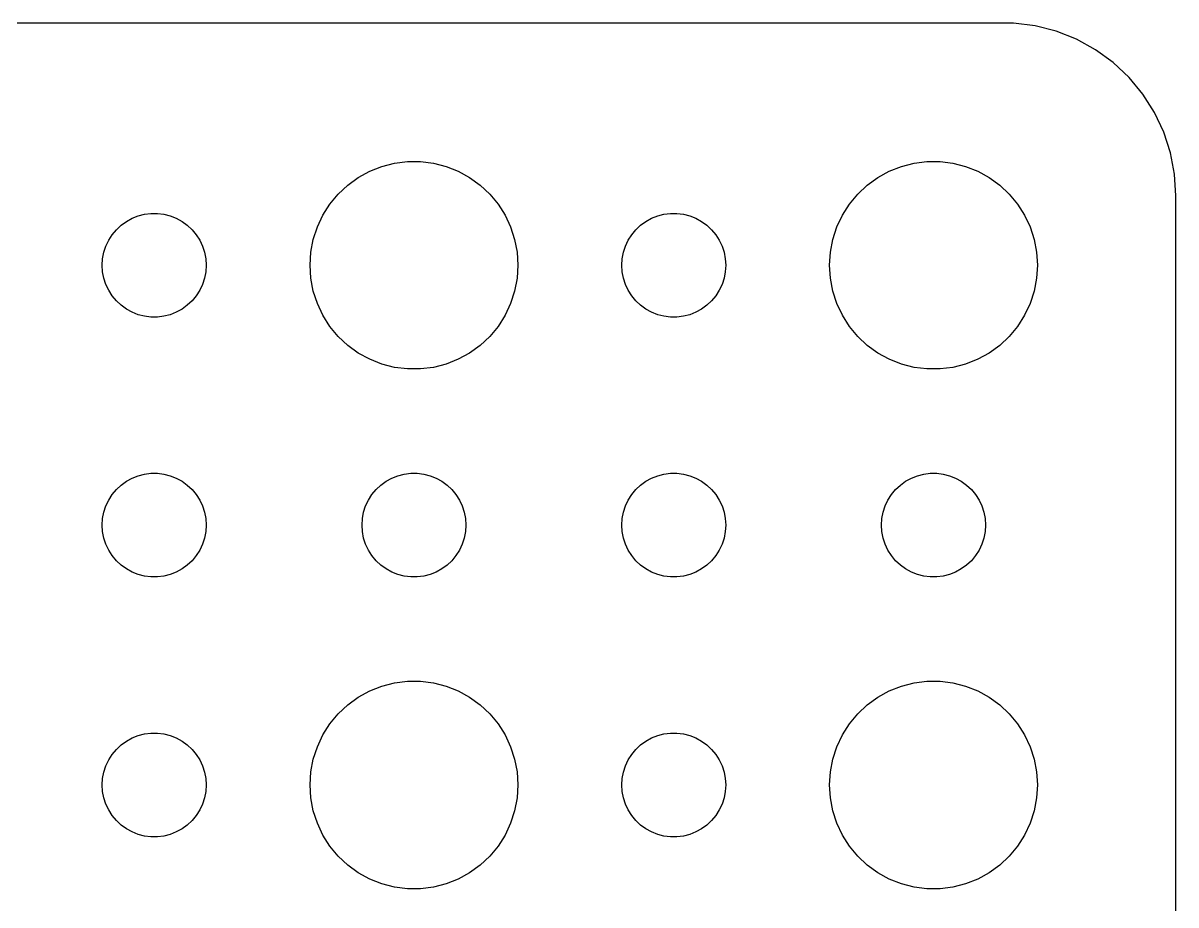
# Model space of a CAD drawing. Header units: metres. Extents: x -67 to 67, y -44 to 44.
# Drawn here: x 33.71 to 67, y 19.04 to 44.49 of the extents above; entities that cross this region are included whole.
import ezdxf

# ---------------------------------------------------------------- set-up
doc = ezdxf.new("R2010")
doc.units = ezdxf.units.M

msp = doc.modelspace()

# ---------------------------------------------------------------- linework, layer by layer
for p, q in [((62.3139, 44.4901), (-62.3139, 44.4901)), ((62.9369, 44.4114), (62.3139, 44.4901)), ((63.5451, 44.2553), (62.9369, 44.4114)), ((64.1289, 44.0241), (63.5451, 44.2553)), ((64.6791, 43.7216), (64.1289, 44.0241)), ((65.1871, 43.3526), (64.6791, 43.7216)), ((65.6448, 42.9227), (65.1871, 43.3526)), ((66.0451, 42.4389), (65.6448, 42.9227)), ((66.3815, 41.9088), (66.0451, 42.4389)), ((66.6489, 41.3406), (66.3815, 41.9088)), ((66.8429, 40.7434), (66.6489, 41.3406)), ((66.9606, 40.1267), (66.8429, 40.7434)), ((43.7227, 40.2145), (44.0729, 40.3532)), ((44.0729, 40.3532), (44.4379, 40.4469)), ((44.4379, 40.4469), (44.8116, 40.4941)), ((44.8116, 40.4941), (45.1884, 40.4941)), ((45.1884, 40.4941), (45.5621, 40.4469)), ((45.5621, 40.4469), (45.927, 40.3532)), ((45.927, 40.3532), (46.2773, 40.2145)), ((58.7227, 40.2145), (59.0729, 40.3532)), ((59.0729, 40.3532), (59.4379, 40.4469)), ((59.4379, 40.4469), (59.8116, 40.4941)), ((59.8116, 40.4941), (60.1884, 40.4941)), ((60.1884, 40.4941), (60.5621, 40.4469)), ((60.5621, 40.4469), (60.927, 40.3532)), ((60.927, 40.3532), (61.2773, 40.2145)), ((43.0877, 39.8115), (43.3925, 40.033)), ((43.3925, 40.033), (43.7227, 40.2145)), ((46.2773, 40.2145), (46.6075, 40.033)), ((46.6075, 40.033), (46.9123, 39.8115)), ((58.0877, 39.8115), (58.3925, 40.033)), ((58.3925, 40.033), (58.7227, 40.2145)), ((61.2773, 40.2145), (61.6075, 40.033)), ((61.6075, 40.033), (61.9123, 39.8115)), ((67, 39.5), (66.9606, 40.1267)), ((42.8131, 39.5536), (43.0877, 39.8115)), ((46.9123, 39.8115), (47.1869, 39.5536)), ((57.8131, 39.5536), (58.0877, 39.8115)), ((61.9123, 39.8115), (62.1869, 39.5536)), ((42.5729, 39.2634), (42.8131, 39.5536)), ((47.1869, 39.5536), (47.427, 39.2634)), ((57.5729, 39.2634), (57.8131, 39.5536)), ((62.1869, 39.5536), (62.427, 39.2634)), ((67, -39.5), (67, 39.5)), ((37.0365, 38.9266), (37.2189, 38.9734)), ((37.2189, 38.9734), (37.4058, 38.997)), ((37.4058, 38.997), (37.5942, 38.997)), ((37.5942, 38.997), (37.7811, 38.9734)), ((37.7811, 38.9734), (37.9635, 38.9266)), ((42.3711, 38.9453), (42.5729, 39.2634)), ((47.427, 39.2634), (47.6289, 38.9453)), ((52.0365, 38.9266), (52.2189, 38.9734)), ((52.2189, 38.9734), (52.4058, 38.997)), ((52.4058, 38.997), (52.5942, 38.997)), ((52.5942, 38.997), (52.7811, 38.9734)), ((52.7811, 38.9734), (52.9635, 38.9266)), ((57.3711, 38.9453), (57.5729, 39.2634)), ((62.427, 39.2634), (62.6289, 38.9453)), ((36.4065, 38.5268), (36.5439, 38.6558)), ((36.5439, 38.6558), (36.6963, 38.7665)), ((36.6963, 38.7665), (36.8613, 38.8572)), ((36.8613, 38.8572), (37.0365, 38.9266)), ((37.9635, 38.9266), (38.1387, 38.8572)), ((38.1387, 38.8572), (38.3037, 38.7665)), ((38.3037, 38.7665), (38.4561, 38.6558)), ((38.4561, 38.6558), (38.5934, 38.5268)), ((42.2107, 38.6044), (42.3711, 38.9453)), ((47.6289, 38.9453), (47.7893, 38.6044)), ((51.4065, 38.5268), (51.5439, 38.6558)), ((51.5439, 38.6558), (51.6963, 38.7665)), ((51.6963, 38.7665), (51.8613, 38.8572)), ((51.8613, 38.8572), (52.0365, 38.9266)), ((52.9635, 38.9266), (53.1387, 38.8572)), ((53.1387, 38.8572), (53.3037, 38.7665)), ((53.3037, 38.7665), (53.4561, 38.6558)), ((53.4561, 38.6558), (53.5934, 38.5268)), ((57.2107, 38.6044), (57.3711, 38.9453)), ((62.6289, 38.9453), (62.7893, 38.6044)), ((36.1855, 38.2226), (36.2865, 38.3817)), ((36.2865, 38.3817), (36.4065, 38.5268)), ((38.5934, 38.5268), (38.7135, 38.3817)), ((38.7135, 38.3817), (38.8145, 38.2226)), ((42.0942, 38.2461), (42.2107, 38.6044)), ((47.7893, 38.6044), (47.9057, 38.2461)), ((51.1855, 38.2226), (51.2865, 38.3817)), ((51.2865, 38.3817), (51.4065, 38.5268)), ((53.5934, 38.5268), (53.7135, 38.3817)), ((53.7135, 38.3817), (53.8145, 38.2226)), ((57.0942, 38.2461), (57.2107, 38.6044)), ((62.7893, 38.6044), (62.9057, 38.2461)), ((36.0471, 37.873), (36.1053, 38.0522)), ((36.1053, 38.0522), (36.1855, 38.2226)), ((38.8145, 38.2226), (38.8947, 38.0522)), ((38.8947, 38.0522), (38.9529, 37.873)), ((42.0237, 37.876), (42.0942, 38.2461)), ((47.9057, 38.2461), (47.9763, 37.876)), ((51.0471, 37.873), (51.1053, 38.0522)), ((51.1053, 38.0522), (51.1855, 38.2226)), ((53.8145, 38.2226), (53.8947, 38.0522)), ((53.8947, 38.0522), (53.9529, 37.873)), ((57.0237, 37.876), (57.0942, 38.2461)), ((62.9057, 38.2461), (62.9763, 37.876)), ((36, 37.5), (36.0118, 37.688)), ((36.0118, 37.688), (36.0471, 37.873)), ((38.9529, 37.873), (38.9882, 37.688)), ((38.9882, 37.688), (39, 37.5)), ((42, 37.5), (42.0237, 37.876)), ((47.9763, 37.876), (48, 37.5)), ((51, 37.5), (51.0118, 37.688)), ((51.0118, 37.688), (51.0471, 37.873)), ((53.9529, 37.873), (53.9882, 37.688)), ((53.9882, 37.688), (54, 37.5)), ((57, 37.5), (57.0237, 37.876)), ((62.9763, 37.876), (63, 37.5)), ((36.0118, 37.312), (36, 37.5)), ((36.0471, 37.127), (36.0118, 37.312)), ((38.9882, 37.312), (38.9529, 37.127)), ((39, 37.5), (38.9882, 37.312)), ((42.0237, 37.124), (42, 37.5)), ((48, 37.5), (47.9763, 37.124)), ((51.0118, 37.312), (51, 37.5)), ((51.0471, 37.127), (51.0118, 37.312)), ((53.9882, 37.312), (53.9529, 37.127)), ((54, 37.5), (53.9882, 37.312)), ((57.0237, 37.124), (57, 37.5)), ((63, 37.5), (62.9763, 37.124)), ((36.1053, 36.9478), (36.0471, 37.127)), ((38.9529, 37.127), (38.8947, 36.9478)), ((42.0942, 36.7539), (42.0237, 37.124)), ((47.9763, 37.124), (47.9057, 36.7539)), ((51.1053, 36.9478), (51.0471, 37.127)), ((53.9529, 37.127), (53.8947, 36.9478)), ((57.0942, 36.7539), (57.0237, 37.124)), ((62.9763, 37.124), (62.9057, 36.7539)), ((36.1855, 36.7774), (36.1053, 36.9478)), ((36.2865, 36.6183), (36.1855, 36.7774)), ((36.4065, 36.4732), (36.2865, 36.6183)), ((38.7135, 36.6183), (38.5934, 36.4732)), ((38.8145, 36.7774), (38.7135, 36.6183)), ((38.8947, 36.9478), (38.8145, 36.7774)), ((42.2107, 36.3956), (42.0942, 36.7539)), ((47.9057, 36.7539), (47.7893, 36.3956)), ((51.1855, 36.7774), (51.1053, 36.9478)), ((51.2865, 36.6183), (51.1855, 36.7774)), ((51.4065, 36.4732), (51.2865, 36.6183)), ((53.7135, 36.6183), (53.5934, 36.4732)), ((53.8145, 36.7774), (53.7135, 36.6183)), ((53.8947, 36.9478), (53.8145, 36.7774)), ((57.2107, 36.3956), (57.0942, 36.7539)), ((62.9057, 36.7539), (62.7893, 36.3956)), ((36.5439, 36.3442), (36.4065, 36.4732)), ((36.6963, 36.2335), (36.5439, 36.3442)), ((38.4561, 36.3442), (38.3037, 36.2335)), ((38.5934, 36.4732), (38.4561, 36.3442)), ((42.3711, 36.0547), (42.2107, 36.3956)), ((47.7893, 36.3956), (47.6289, 36.0547)), ((51.5439, 36.3442), (51.4065, 36.4732)), ((51.6963, 36.2335), (51.5439, 36.3442)), ((53.4561, 36.3442), (53.3037, 36.2335)), ((53.5934, 36.4732), (53.4561, 36.3442)), ((57.3711, 36.0547), (57.2107, 36.3956)), ((62.7893, 36.3956), (62.6289, 36.0547)), ((36.8613, 36.1428), (36.6963, 36.2335)), ((37.0365, 36.0734), (36.8613, 36.1428)), ((37.2189, 36.0266), (37.0365, 36.0734)), ((37.4058, 36.003), (37.2189, 36.0266)), ((37.5942, 36.003), (37.4058, 36.003)), ((37.7811, 36.0266), (37.5942, 36.003)), ((37.9635, 36.0734), (37.7811, 36.0266)), ((38.1387, 36.1428), (37.9635, 36.0734)), ((38.3037, 36.2335), (38.1387, 36.1428)), ((42.5729, 35.7366), (42.3711, 36.0547)), ((47.6289, 36.0547), (47.427, 35.7366)), ((51.8613, 36.1428), (51.6963, 36.2335)), ((52.0365, 36.0734), (51.8613, 36.1428)), ((52.2189, 36.0266), (52.0365, 36.0734)), ((52.4058, 36.003), (52.2189, 36.0266)), ((52.5942, 36.003), (52.4058, 36.003)), ((52.7811, 36.0266), (52.5942, 36.003)), ((52.9635, 36.0734), (52.7811, 36.0266)), ((53.1387, 36.1428), (52.9635, 36.0734)), ((53.3037, 36.2335), (53.1387, 36.1428)), ((57.5729, 35.7366), (57.3711, 36.0547)), ((62.6289, 36.0547), (62.427, 35.7366)), ((42.8131, 35.4464), (42.5729, 35.7366)), ((47.427, 35.7366), (47.1869, 35.4464)), ((57.8131, 35.4464), (57.5729, 35.7366)), ((62.427, 35.7366), (62.1869, 35.4464)), ((43.0877, 35.1885), (42.8131, 35.4464)), ((47.1869, 35.4464), (46.9123, 35.1885)), ((58.0877, 35.1885), (57.8131, 35.4464)), ((62.1869, 35.4464), (61.9123, 35.1885)), ((43.3925, 34.967), (43.0877, 35.1885)), ((43.7227, 34.7855), (43.3925, 34.967)), ((46.6075, 34.967), (46.2773, 34.7855)), ((46.9123, 35.1885), (46.6075, 34.967)), ((58.3925, 34.967), (58.0877, 35.1885)), ((58.7227, 34.7855), (58.3925, 34.967)), ((61.6075, 34.967), (61.2773, 34.7855)), ((61.9123, 35.1885), (61.6075, 34.967)), ((44.0729, 34.6468), (43.7227, 34.7855)), ((44.4379, 34.5531), (44.0729, 34.6468)), ((45.927, 34.6468), (45.5621, 34.5531)), ((46.2773, 34.7855), (45.927, 34.6468)), ((59.0729, 34.6468), (58.7227, 34.7855)), ((59.4379, 34.5531), (59.0729, 34.6468)), ((60.927, 34.6468), (60.5621, 34.5531)), ((61.2773, 34.7855), (60.927, 34.6468)), ((44.8116, 34.5059), (44.4379, 34.5531)), ((45.1884, 34.5059), (44.8116, 34.5059)), ((45.5621, 34.5531), (45.1884, 34.5059)), ((59.8116, 34.5059), (59.4379, 34.5531)), ((60.1884, 34.5059), (59.8116, 34.5059)), ((60.5621, 34.5531), (60.1884, 34.5059)), ((36.6963, 31.2665), (36.8613, 31.3572)), ((36.8613, 31.3572), (37.0365, 31.4266)), ((37.0365, 31.4266), (37.2189, 31.4734)), ((37.2189, 31.4734), (37.4058, 31.497)), ((37.4058, 31.497), (37.5942, 31.497)), ((37.5942, 31.497), (37.7811, 31.4734)), ((37.7811, 31.4734), (37.9635, 31.4266)), ((37.9635, 31.4266), (38.1387, 31.3572)), ((38.1387, 31.3572), (38.3037, 31.2665)), ((44.1963, 31.2665), (44.3613, 31.3572)), ((44.3613, 31.3572), (44.5365, 31.4266)), ((44.5365, 31.4266), (44.7189, 31.4734)), ((44.7189, 31.4734), (44.9058, 31.497)), ((44.9058, 31.497), (45.0942, 31.497)), ((45.0942, 31.497), (45.2811, 31.4734)), ((45.2811, 31.4734), (45.4635, 31.4266)), ((45.4635, 31.4266), (45.6387, 31.3572)), ((45.6387, 31.3572), (45.8037, 31.2665)), ((51.6963, 31.2665), (51.8613, 31.3572)), ((51.8613, 31.3572), (52.0365, 31.4266)), ((52.0365, 31.4266), (52.2189, 31.4734)), ((52.2189, 31.4734), (52.4058, 31.497)), ((52.4058, 31.497), (52.5942, 31.497)), ((52.5942, 31.497), (52.7811, 31.4734)), ((52.7811, 31.4734), (52.9635, 31.4266)), ((52.9635, 31.4266), (53.1387, 31.3572)), ((53.1387, 31.3572), (53.3037, 31.2665)), ((59.1963, 31.2665), (59.3613, 31.3572)), ((59.3613, 31.3572), (59.5365, 31.4266)), ((59.5365, 31.4266), (59.7189, 31.4734)), ((59.7189, 31.4734), (59.9058, 31.497)), ((59.9058, 31.497), (60.0942, 31.497)), ((60.0942, 31.497), (60.2811, 31.4734)), ((60.2811, 31.4734), (60.4635, 31.4266)), ((60.4635, 31.4266), (60.6387, 31.3572)), ((60.6387, 31.3572), (60.8037, 31.2665)), ((36.2865, 30.8817), (36.4065, 31.0268)), ((36.4065, 31.0268), (36.5439, 31.1558)), ((36.5439, 31.1558), (36.6963, 31.2665)), ((38.3037, 31.2665), (38.4561, 31.1558)), ((38.4561, 31.1558), (38.5934, 31.0268)), ((38.5934, 31.0268), (38.7135, 30.8817)), ((43.7865, 30.8817), (43.9065, 31.0268)), ((43.9065, 31.0268), (44.0439, 31.1558)), ((44.0439, 31.1558), (44.1963, 31.2665)), ((45.8037, 31.2665), (45.9561, 31.1558)), ((45.9561, 31.1558), (46.0934, 31.0268)), ((46.0934, 31.0268), (46.2135, 30.8817)), ((51.2865, 30.8817), (51.4065, 31.0268)), ((51.4065, 31.0268), (51.5439, 31.1558)), ((51.5439, 31.1558), (51.6963, 31.2665)), ((53.3037, 31.2665), (53.4561, 31.1558)), ((53.4561, 31.1558), (53.5934, 31.0268)), ((53.5934, 31.0268), (53.7135, 30.8817)), ((58.7865, 30.8817), (58.9065, 31.0268)), ((58.9065, 31.0268), (59.0439, 31.1558)), ((59.0439, 31.1558), (59.1963, 31.2665)), ((60.8037, 31.2665), (60.9561, 31.1558)), ((60.9561, 31.1558), (61.0934, 31.0268)), ((61.0934, 31.0268), (61.2135, 30.8817)), ((36.1053, 30.5522), (36.1855, 30.7226)), ((36.1855, 30.7226), (36.2865, 30.8817)), ((38.7135, 30.8817), (38.8145, 30.7226)), ((38.8145, 30.7226), (38.8947, 30.5522)), ((43.6053, 30.5522), (43.6855, 30.7226)), ((43.6855, 30.7226), (43.7865, 30.8817)), ((46.2135, 30.8817), (46.3145, 30.7226)), ((46.3145, 30.7226), (46.3947, 30.5522)), ((51.1053, 30.5522), (51.1855, 30.7226)), ((51.1855, 30.7226), (51.2865, 30.8817)), ((53.7135, 30.8817), (53.8145, 30.7226)), ((53.8145, 30.7226), (53.8947, 30.5522)), ((58.6053, 30.5522), (58.6855, 30.7226)), ((58.6855, 30.7226), (58.7865, 30.8817)), ((61.2135, 30.8817), (61.3145, 30.7226)), ((61.3145, 30.7226), (61.3947, 30.5522)), ((36.0118, 30.188), (36.0471, 30.373)), ((36.0471, 30.373), (36.1053, 30.5522)), ((38.8947, 30.5522), (38.9529, 30.373)), ((38.9529, 30.373), (38.9882, 30.188)), ((43.5118, 30.188), (43.5471, 30.373)), ((43.5471, 30.373), (43.6053, 30.5522)), ((46.3947, 30.5522), (46.4529, 30.373)), ((46.4529, 30.373), (46.4882, 30.188)), ((51.0118, 30.188), (51.0471, 30.373)), ((51.0471, 30.373), (51.1053, 30.5522)), ((53.8947, 30.5522), (53.9529, 30.373)), ((53.9529, 30.373), (53.9882, 30.188)), ((58.5118, 30.188), (58.5471, 30.373)), ((58.5471, 30.373), (58.6053, 30.5522)), ((61.3947, 30.5522), (61.4529, 30.373)), ((61.4529, 30.373), (61.4882, 30.188)), ((36, 30), (36.0118, 30.188)), ((36.0118, 29.812), (36, 30)), ((38.9882, 30.188), (39, 30)), ((39, 30), (38.9882, 29.812)), ((43.5, 30), (43.5118, 30.188)), ((43.5118, 29.812), (43.5, 30)), ((46.4882, 30.188), (46.5, 30)), ((46.5, 30), (46.4882, 29.812)), ((51, 30), (51.0118, 30.188)), ((51.0118, 29.812), (51, 30)), ((53.9882, 30.188), (54, 30)), ((54, 30), (53.9882, 29.812)), ((58.5, 30), (58.5118, 30.188)), ((58.5118, 29.812), (58.5, 30)), ((61.4882, 30.188), (61.5, 30)), ((61.5, 30), (61.4882, 29.812)), ((36.0471, 29.627), (36.0118, 29.812)), ((36.1053, 29.4478), (36.0471, 29.627)), ((38.9529, 29.627), (38.8947, 29.4478)), ((38.9882, 29.812), (38.9529, 29.627)), ((43.5471, 29.627), (43.5118, 29.812)), ((43.6053, 29.4478), (43.5471, 29.627)), ((46.4529, 29.627), (46.3947, 29.4478)), ((46.4882, 29.812), (46.4529, 29.627)), ((51.0471, 29.627), (51.0118, 29.812)), ((51.1053, 29.4478), (51.0471, 29.627)), ((53.9529, 29.627), (53.8947, 29.4478)), ((53.9882, 29.812), (53.9529, 29.627)), ((58.5471, 29.627), (58.5118, 29.812)), ((58.6053, 29.4478), (58.5471, 29.627)), ((61.4529, 29.627), (61.3947, 29.4478)), ((61.4882, 29.812), (61.4529, 29.627)), ((36.1855, 29.2774), (36.1053, 29.4478)), ((38.8947, 29.4478), (38.8145, 29.2774)), ((43.6855, 29.2774), (43.6053, 29.4478)), ((46.3947, 29.4478), (46.3145, 29.2774)), ((51.1855, 29.2774), (51.1053, 29.4478)), ((53.8947, 29.4478), (53.8145, 29.2774)), ((58.6855, 29.2774), (58.6053, 29.4478)), ((61.3947, 29.4478), (61.3145, 29.2774)), ((36.2865, 29.1183), (36.1855, 29.2774)), ((36.4065, 28.9732), (36.2865, 29.1183)), ((36.5439, 28.8442), (36.4065, 28.9732)), ((38.5934, 28.9732), (38.4561, 28.8442)), ((38.7135, 29.1183), (38.5934, 28.9732)), ((38.8145, 29.2774), (38.7135, 29.1183)), ((43.7865, 29.1183), (43.6855, 29.2774)), ((43.9065, 28.9732), (43.7865, 29.1183)), ((44.0439, 28.8442), (43.9065, 28.9732)), ((46.0934, 28.9732), (45.9561, 28.8442)), ((46.2135, 29.1183), (46.0934, 28.9732)), ((46.3145, 29.2774), (46.2135, 29.1183)), ((51.2865, 29.1183), (51.1855, 29.2774)), ((51.4065, 28.9732), (51.2865, 29.1183)), ((51.5439, 28.8442), (51.4065, 28.9732)), ((53.5934, 28.9732), (53.4561, 28.8442)), ((53.7135, 29.1183), (53.5934, 28.9732)), ((53.8145, 29.2774), (53.7135, 29.1183)), ((58.7865, 29.1183), (58.6855, 29.2774)), ((58.9065, 28.9732), (58.7865, 29.1183)), ((59.0439, 28.8442), (58.9065, 28.9732)), ((61.0934, 28.9732), (60.9561, 28.8442)), ((61.2135, 29.1183), (61.0934, 28.9732)), ((61.3145, 29.2774), (61.2135, 29.1183)), ((36.6963, 28.7335), (36.5439, 28.8442)), ((36.8613, 28.6427), (36.6963, 28.7335)), ((37.0365, 28.5734), (36.8613, 28.6427)), ((38.1387, 28.6427), (37.9635, 28.5734)), ((38.3037, 28.7335), (38.1387, 28.6427)), ((38.4561, 28.8442), (38.3037, 28.7335)), ((44.1963, 28.7335), (44.0439, 28.8442)), ((44.3613, 28.6427), (44.1963, 28.7335)), ((44.5365, 28.5734), (44.3613, 28.6427)), ((45.6387, 28.6427), (45.4635, 28.5734)), ((45.8037, 28.7335), (45.6387, 28.6427)), ((45.9561, 28.8442), (45.8037, 28.7335)), ((51.6963, 28.7335), (51.5439, 28.8442)), ((51.8613, 28.6427), (51.6963, 28.7335)), ((52.0365, 28.5734), (51.8613, 28.6427)), ((53.1387, 28.6427), (52.9635, 28.5734)), ((53.3037, 28.7335), (53.1387, 28.6427)), ((53.4561, 28.8442), (53.3037, 28.7335)), ((59.1963, 28.7335), (59.0439, 28.8442)), ((59.3613, 28.6427), (59.1963, 28.7335)), ((59.5365, 28.5734), (59.3613, 28.6427)), ((60.6387, 28.6427), (60.4635, 28.5734)), ((60.8037, 28.7335), (60.6387, 28.6427)), ((60.9561, 28.8442), (60.8037, 28.7335)), ((37.2189, 28.5266), (37.0365, 28.5734)), ((37.4058, 28.503), (37.2189, 28.5266)), ((37.5942, 28.503), (37.4058, 28.503)), ((37.7811, 28.5266), (37.5942, 28.503)), ((37.9635, 28.5734), (37.7811, 28.5266)), ((44.7189, 28.5266), (44.5365, 28.5734)), ((44.9058, 28.503), (44.7189, 28.5266)), ((45.0942, 28.503), (44.9058, 28.503)), ((45.2811, 28.5266), (45.0942, 28.503)), ((45.4635, 28.5734), (45.2811, 28.5266)), ((52.2189, 28.5266), (52.0365, 28.5734)), ((52.4058, 28.503), (52.2189, 28.5266)), ((52.5942, 28.503), (52.4058, 28.503)), ((52.7811, 28.5266), (52.5942, 28.503)), ((52.9635, 28.5734), (52.7811, 28.5266)), ((59.7189, 28.5266), (59.5365, 28.5734)), ((59.9058, 28.503), (59.7189, 28.5266)), ((60.0942, 28.503), (59.9058, 28.503)), ((60.2811, 28.5266), (60.0942, 28.503)), ((60.4635, 28.5734), (60.2811, 28.5266)), ((43.7227, 25.2145), (44.0729, 25.3532)), ((44.0729, 25.3532), (44.4379, 25.4469)), ((44.4379, 25.4469), (44.8116, 25.4941)), ((44.8116, 25.4941), (45.1884, 25.4941)), ((45.1884, 25.4941), (45.5621, 25.4469)), ((45.5621, 25.4469), (45.927, 25.3532)), ((45.927, 25.3532), (46.2773, 25.2145)), ((58.7227, 25.2145), (59.0729, 25.3532)), ((59.0729, 25.3532), (59.4379, 25.4469)), ((59.4379, 25.4469), (59.8116, 25.4941)), ((59.8116, 25.4941), (60.1884, 25.4941)), ((60.1884, 25.4941), (60.5621, 25.4469)), ((60.5621, 25.4469), (60.927, 25.3532)), ((60.927, 25.3532), (61.2773, 25.2145)), ((43.0877, 24.8115), (43.3925, 25.033)), ((43.3925, 25.033), (43.7227, 25.2145)), ((46.2773, 25.2145), (46.6075, 25.033)), ((46.6075, 25.033), (46.9123, 24.8115)), ((58.0877, 24.8115), (58.3925, 25.033)), ((58.3925, 25.033), (58.7227, 25.2145)), ((61.2773, 25.2145), (61.6075, 25.033)), ((61.6075, 25.033), (61.9123, 24.8115)), ((42.8131, 24.5536), (43.0877, 24.8115)), ((46.9123, 24.8115), (47.1869, 24.5536)), ((57.8131, 24.5536), (58.0877, 24.8115)), ((61.9123, 24.8115), (62.1869, 24.5536)), ((42.5729, 24.2634), (42.8131, 24.5536)), ((47.1869, 24.5536), (47.427, 24.2634)), ((57.5729, 24.2634), (57.8131, 24.5536)), ((62.1869, 24.5536), (62.427, 24.2634)), ((37.0365, 23.9266), (37.2189, 23.9734)), ((37.2189, 23.9734), (37.4058, 23.997)), ((37.4058, 23.997), (37.5942, 23.997)), ((37.5942, 23.997), (37.7811, 23.9734)), ((37.7811, 23.9734), (37.9635, 23.9266)), ((42.3711, 23.9453), (42.5729, 24.2634)), ((47.427, 24.2634), (47.6289, 23.9453)), ((52.0365, 23.9266), (52.2189, 23.9734)), ((52.2189, 23.9734), (52.4058, 23.997)), ((52.4058, 23.997), (52.5942, 23.997)), ((52.5942, 23.997), (52.7811, 23.9734)), ((52.7811, 23.9734), (52.9635, 23.9266)), ((57.3711, 23.9453), (57.5729, 24.2634)), ((62.427, 24.2634), (62.6289, 23.9453)), ((36.4065, 23.5268), (36.5439, 23.6558)), ((36.5439, 23.6558), (36.6963, 23.7665)), ((36.6963, 23.7665), (36.8613, 23.8572)), ((36.8613, 23.8572), (37.0365, 23.9266)), ((37.9635, 23.9266), (38.1387, 23.8572)), ((38.1387, 23.8572), (38.3037, 23.7665)), ((38.3037, 23.7665), (38.4561, 23.6558)), ((38.4561, 23.6558), (38.5934, 23.5268)), ((42.2107, 23.6044), (42.3711, 23.9453)), ((47.6289, 23.9453), (47.7893, 23.6044)), ((51.4065, 23.5268), (51.5439, 23.6558)), ((51.5439, 23.6558), (51.6963, 23.7665)), ((51.6963, 23.7665), (51.8613, 23.8572)), ((51.8613, 23.8572), (52.0365, 23.9266)), ((52.9635, 23.9266), (53.1387, 23.8572)), ((53.1387, 23.8572), (53.3037, 23.7665)), ((53.3037, 23.7665), (53.4561, 23.6558)), ((53.4561, 23.6558), (53.5934, 23.5268)), ((57.2107, 23.6044), (57.3711, 23.9453)), ((62.6289, 23.9453), (62.7893, 23.6044)), ((36.1855, 23.2226), (36.2865, 23.3817)), ((36.2865, 23.3817), (36.4065, 23.5268)), ((38.5934, 23.5268), (38.7135, 23.3817)), ((38.7135, 23.3817), (38.8145, 23.2226)), ((42.0942, 23.2461), (42.2107, 23.6044)), ((47.7893, 23.6044), (47.9057, 23.2461)), ((51.1855, 23.2226), (51.2865, 23.3817)), ((51.2865, 23.3817), (51.4065, 23.5268)), ((53.5934, 23.5268), (53.7135, 23.3817)), ((53.7135, 23.3817), (53.8145, 23.2226)), ((57.0942, 23.2461), (57.2107, 23.6044)), ((62.7893, 23.6044), (62.9057, 23.2461)), ((36.0471, 22.873), (36.1053, 23.0522)), ((36.1053, 23.0522), (36.1855, 23.2226)), ((38.8145, 23.2226), (38.8947, 23.0522)), ((38.8947, 23.0522), (38.9529, 22.873)), ((42.0237, 22.876), (42.0942, 23.2461)), ((47.9057, 23.2461), (47.9763, 22.876)), ((51.0471, 22.873), (51.1053, 23.0522)), ((51.1053, 23.0522), (51.1855, 23.2226)), ((53.8145, 23.2226), (53.8947, 23.0522)), ((53.8947, 23.0522), (53.9529, 22.873)), ((57.0237, 22.876), (57.0942, 23.2461)), ((62.9057, 23.2461), (62.9763, 22.876)), ((36, 22.5), (36.0118, 22.688)), ((36.0118, 22.688), (36.0471, 22.873)), ((38.9529, 22.873), (38.9882, 22.688)), ((38.9882, 22.688), (39, 22.5)), ((42, 22.5), (42.0237, 22.876)), ((47.9763, 22.876), (48, 22.5)), ((51, 22.5), (51.0118, 22.688)), ((51.0118, 22.688), (51.0471, 22.873)), ((53.9529, 22.873), (53.9882, 22.688)), ((53.9882, 22.688), (54, 22.5)), ((57, 22.5), (57.0237, 22.876)), ((62.9763, 22.876), (63, 22.5)), ((36.0118, 22.312), (36, 22.5)), ((36.0471, 22.127), (36.0118, 22.312)), ((38.9882, 22.312), (38.9529, 22.127)), ((39, 22.5), (38.9882, 22.312)), ((42.0237, 22.124), (42, 22.5)), ((48, 22.5), (47.9763, 22.124)), ((51.0118, 22.312), (51, 22.5)), ((51.0471, 22.127), (51.0118, 22.312)), ((53.9882, 22.312), (53.9529, 22.127)), ((54, 22.5), (53.9882, 22.312)), ((57.0237, 22.124), (57, 22.5)), ((63, 22.5), (62.9763, 22.124)), ((36.1053, 21.9478), (36.0471, 22.127)), ((38.9529, 22.127), (38.8947, 21.9478)), ((42.0942, 21.7539), (42.0237, 22.124)), ((47.9763, 22.124), (47.9057, 21.7539)), ((51.1053, 21.9478), (51.0471, 22.127)), ((53.9529, 22.127), (53.8947, 21.9478)), ((57.0942, 21.7539), (57.0237, 22.124)), ((62.9763, 22.124), (62.9057, 21.7539)), ((36.1855, 21.7774), (36.1053, 21.9478)), ((36.2865, 21.6183), (36.1855, 21.7774)), ((38.8145, 21.7774), (38.7135, 21.6183)), ((38.8947, 21.9478), (38.8145, 21.7774)), ((42.2107, 21.3956), (42.0942, 21.7539)), ((47.9057, 21.7539), (47.7893, 21.3956)), ((51.1855, 21.7774), (51.1053, 21.9478)), ((51.2865, 21.6183), (51.1855, 21.7774)), ((53.8145, 21.7774), (53.7135, 21.6183)), ((53.8947, 21.9478), (53.8145, 21.7774)), ((57.2107, 21.3956), (57.0942, 21.7539)), ((62.9057, 21.7539), (62.7893, 21.3956)), ((36.4065, 21.4732), (36.2865, 21.6183)), ((36.5439, 21.3442), (36.4065, 21.4732)), ((36.6963, 21.2335), (36.5439, 21.3442)), ((38.4561, 21.3442), (38.3037, 21.2335)), ((38.5934, 21.4732), (38.4561, 21.3442)), ((38.7135, 21.6183), (38.5934, 21.4732)), ((42.3711, 21.0547), (42.2107, 21.3956)), ((47.7893, 21.3956), (47.6289, 21.0547)), ((51.4065, 21.4732), (51.2865, 21.6183)), ((51.5439, 21.3442), (51.4065, 21.4732)), ((51.6963, 21.2335), (51.5439, 21.3442)), ((53.4561, 21.3442), (53.3037, 21.2335)), ((53.5934, 21.4732), (53.4561, 21.3442)), ((53.7135, 21.6183), (53.5934, 21.4732)), ((57.3711, 21.0547), (57.2107, 21.3956)), ((62.7893, 21.3956), (62.6289, 21.0547)), ((36.8613, 21.1427), (36.6963, 21.2335)), ((37.0365, 21.0734), (36.8613, 21.1427)), ((37.2189, 21.0266), (37.0365, 21.0734)), ((37.4058, 21.003), (37.2189, 21.0266)), ((37.5942, 21.003), (37.4058, 21.003)), ((37.7811, 21.0266), (37.5942, 21.003)), ((37.9635, 21.0734), (37.7811, 21.0266)), ((38.1387, 21.1427), (37.9635, 21.0734)), ((38.3037, 21.2335), (38.1387, 21.1427)), ((42.5729, 20.7366), (42.3711, 21.0547)), ((47.6289, 21.0547), (47.427, 20.7366)), ((51.8613, 21.1427), (51.6963, 21.2335)), ((52.0365, 21.0734), (51.8613, 21.1427)), ((52.2189, 21.0266), (52.0365, 21.0734)), ((52.4058, 21.003), (52.2189, 21.0266)), ((52.5942, 21.003), (52.4058, 21.003)), ((52.7811, 21.0266), (52.5942, 21.003)), ((52.9635, 21.0734), (52.7811, 21.0266)), ((53.1387, 21.1427), (52.9635, 21.0734)), ((53.3037, 21.2335), (53.1387, 21.1427)), ((57.5729, 20.7366), (57.3711, 21.0547)), ((62.6289, 21.0547), (62.427, 20.7366)), ((42.8131, 20.4464), (42.5729, 20.7366)), ((47.427, 20.7366), (47.1869, 20.4464)), ((57.8131, 20.4464), (57.5729, 20.7366)), ((62.427, 20.7366), (62.1869, 20.4464)), ((43.0877, 20.1884), (42.8131, 20.4464)), ((47.1869, 20.4464), (46.9123, 20.1884)), ((58.0877, 20.1884), (57.8131, 20.4464)), ((62.1869, 20.4464), (61.9123, 20.1884)), ((43.3925, 19.967), (43.0877, 20.1884)), ((46.9123, 20.1884), (46.6075, 19.967)), ((58.3925, 19.967), (58.0877, 20.1884)), ((61.9123, 20.1884), (61.6075, 19.967)), ((43.7227, 19.7855), (43.3925, 19.967)), ((44.0729, 19.6468), (43.7227, 19.7855)), ((44.4379, 19.5531), (44.0729, 19.6468)), ((45.927, 19.6468), (45.5621, 19.5531)), ((46.2773, 19.7855), (45.927, 19.6468)), ((46.6075, 19.967), (46.2773, 19.7855)), ((58.7227, 19.7855), (58.3925, 19.967)), ((59.0729, 19.6468), (58.7227, 19.7855)), ((59.4379, 19.5531), (59.0729, 19.6468)), ((60.927, 19.6468), (60.5621, 19.5531)), ((61.2773, 19.7855), (60.927, 19.6468)), ((61.6075, 19.967), (61.2773, 19.7855)), ((44.8116, 19.5059), (44.4379, 19.5531)), ((45.1884, 19.5059), (44.8116, 19.5059)), ((45.5621, 19.5531), (45.1884, 19.5059)), ((59.8116, 19.5059), (59.4379, 19.5531)), ((60.1884, 19.5059), (59.8116, 19.5059)), ((60.5621, 19.5531), (60.1884, 19.5059))]:
    msp.add_line(p, q)

doc.saveas('drawing.dxf')
